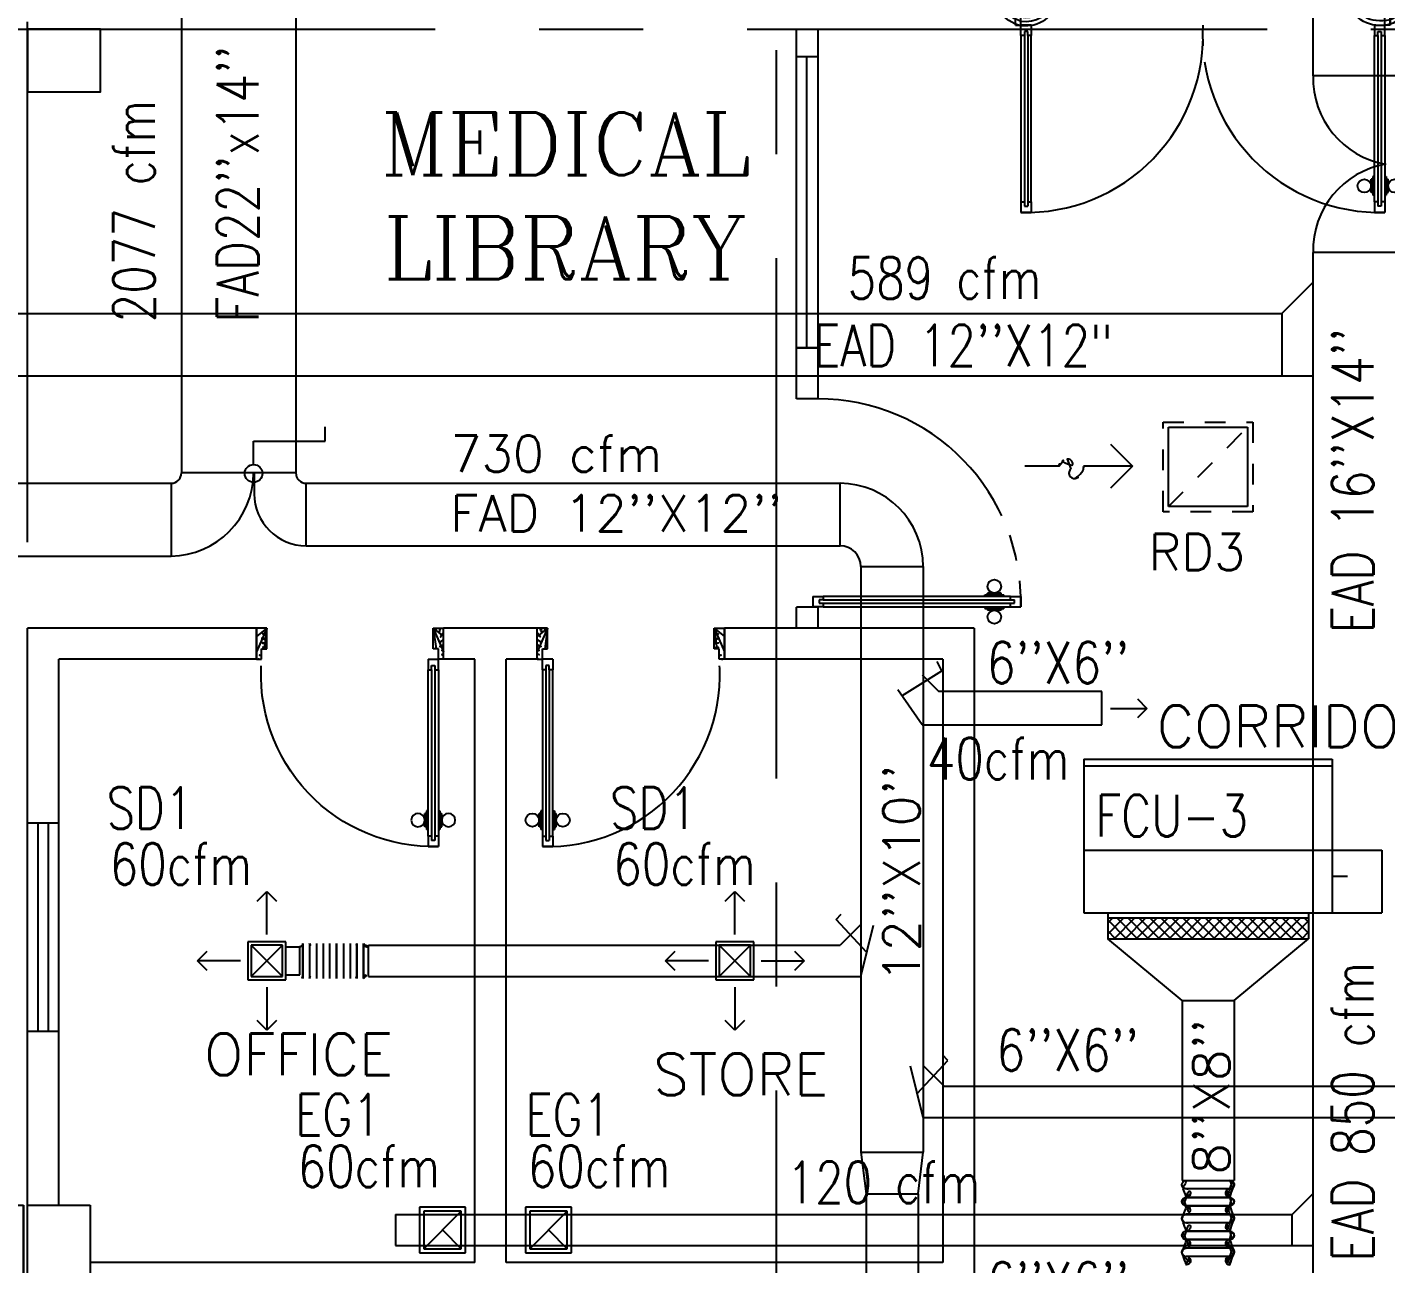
# Model space of a CAD drawing. Extents: x 417866230.2 to 417866327.8, y 43498045.5 to 43498135.4.
# Drawn here: x 417866283.83 to 417866290.37, y 43498084.77 to 43498090.71 of the extents above; entities that cross this region are included whole.
import ezdxf
from ezdxf.enums import TextEntityAlignment as Align

# ---------------------------------------------------------------- set-up
doc = ezdxf.new("R2010")
doc.units = 0
doc.header["$MEASUREMENT"] = 0
doc.linetypes.add('CENTERX2', pattern=[4, 2.5, -0.5, 0.5, -0.5])
doc.linetypes.add('HIDDEN', pattern=[0.375, 0.25, -0.125])
doc.layers.get('0').update_dxf_attribs({"linetype": 'CONTINUOUS'})
for name, color, linetype in [('AXES', 11, 'CENTERX2'), ('COL', 9, 'CONTINUOUS'), ('DOOR', 9, 'CONTINUOUS'), ('DUCT', 6, 'CONTINUOUS'), ('EXDUCT', 10, 'CONTINUOUS'), ('FCU', 6, 'CONTINUOUS'), ('HAT', 12, 'CONTINUOUS'), ('M-AC-FLEX', 3, 'CONTINUOUS'), ('M-EGU.', 2, 'CONTINUOUS'), ('RM-NAME', 9, 'CONTINUOUS'), ('SCD', 2, 'CONTINUOUS'), ('WALL', 4, 'CONTINUOUS'), ('WIN', 9, 'CONTINUOUS')]:
    doc.layers.add(name, color=color, linetype=linetype)
doc.styles.add('ROMANC', font='romanc', dxfattribs={"height": 0.1})
doc.styles.add('ROMANS', font='ROMANS.shx', dxfattribs={"width": 0.6})

# ---------------------------------------------------------------- blocks, each defined once
blk = doc.blocks.new('A$C272A55A0')
at = {"layer": 'DOOR', "color": 0, "linetype": 'ByBlock'}
for p, q in [((0, 900.4), (0, 1050.4)), ((50, 1050.4), (0, 1050.4)), ((50, 950.4), (50, 1050.4)), ((1750, 950.4), (1750, 1050.4)), ((1750, 1050.4), (1800, 1050.4)), ((1800, 1050.4), (1800, 900.4)), ((25, 950.4), (50, 950.4)), ((25, 900.4), (25, 950.4)), ((1775, 950.4), (1750, 950.4)), ((1775, 900.4), (1775, 950.4)), ((0, 900.4), (25, 900.4)), ((75, 900.4), (25, 900.4)), ((25, 850.4), (25, 900.4)), ((42, 850.4), (25, 850.4)), ((58, 870.4), (42, 870.4)), ((42, 870.4), (42, 850.4)), ((58, 850.4), (58, 870.4)), ((75, 850.4), (58, 850.4)), ((75, 900.4), (75, 850.4)), ((1725, 900.4), (1775, 900.4)), ((1725, 900.4), (1725, 850.4)), ((1725, 850.4), (1742, 850.4)), ((1742, 870.4), (1758, 870.4)), ((1742, 850.4), (1742, 870.4)), ((1758, 870.4), (1758, 850.4)), ((1758, 850.4), (1775, 850.4)), ((1800, 900.4), (1775, 900.4)), ((1775, 850.4), (1775, 900.4)), ((1717.8, 160.1), (1708.8, 160.1)), ((1708.8, 95.3), (1708.8, 160.1)), ((1725, 172.7), (1717.8, 172.7)), ((1717.8, 172.7), (1717.8, 82.7)), ((1717.8, 95.3), (1717.8, 160.1)), ((1775, 172.7), (1782.2, 172.7)), ((1782.2, 172.7), (1782.2, 82.7)), ((1782.2, 160.1), (1791.2, 160.1)), ((1782.2, 95.3), (1782.2, 160.1)), ((1791.2, 95.3), (1791.2, 160.1)), ((1717.8, 95.3), (1708.8, 95.3)), ((1725, 82.7), (1717.8, 82.7)), ((1775, 82.7), (1782.2, 82.7)), ((1782.2, 95.3), (1791.2, 95.3)), ((25, 50.4), (42, 50.4)), ((25, 50.4), (25, 0.4)), ((25, 0.4), (75, 0.4)), ((75, 0.4), (25, 0.4)), ((42, 50.4), (42, 30.4)), ((42, 30.4), (58, 30.4)), ((58, 50.4), (75, 50.4)), ((58, 50.4), (58, 30.4)), ((75, 50.4), (75, 0.4)), ((1742, 50.4), (1725, 50.4)), ((1725, 50.4), (1725, 0.4)), ((1775, 0.4), (1725, 0.4)), ((1725, 0.4), (1775, 0.4)), ((1742, 50.4), (1742, 30.4)), ((1758, 30.4), (1742, 30.4)), ((1775, 50.4), (1758, 50.4)), ((1758, 50.4), (1758, 30.4)), ((1775, 50.4), (1775, 0.4))]:
    blk.add_line(p, q, dxfattribs=at)
at = {"layer": 'DOOR', "color": 9, "linetype": 'ByBlock'}
for p, q in [((50, 1050.4), (0, 1010.2)), ((50, 1050.4), (0, 936.6)), ((50, 1050.4), (36.6, 950.4)), ((1750, 1050.4), (1800, 1010.2)), ((1750, 1050.4), (1800, 936.6)), ((1750, 1050.4), (1763.4, 950.4))]:
    blk.add_line(p, q, dxfattribs=at)
at = {"layer": 'DOOR', "linetype": 'ByBlock'}
for p, q in [((25, 850.4), (25, 50.4)), ((42, 850.4), (42, 50.4)), ((58, 850.4), (58, 50.4)), ((75, 50.4), (75, 850.4)), ((1725, 50.4), (1725, 850.4)), ((1742, 850.4), (1742, 50.4)), ((1758, 850.4), (1758, 50.4)), ((1775, 850.4), (1775, 50.4))]:
    blk.add_line(p, q, dxfattribs=at)
at = {"layer": 'DOOR', "color": 0, "linetype": 'ByBlock'}
for centre in [(1676.5, 127.7), (1823.5, 127.7)]:
    blk.add_circle(centre, 32.4, dxfattribs=at)
at = {"layer": 'DOOR', "color": 9, "linetype": 'ByBlock'}
for centre, radius, start, end in [((50, 1050.4), 34.4, 180, 270), ((50, 1050.4), 14.4, 180, 270), ((1750, 1050.4), 14.4, 270, 0), ((1750, 1050.4), 34.4, 270, 0), ((50, 1050.4), 54.4, 203.20738, 270), ((50, 1050.4), 74.4, 227.77643, 270), ((1750, 1050.4), 54.4, 270, 336.79262), ((1750, 1050.4), 74.4, 270, 312.22357), ((50, 1050.4), 94.4, 238.01819, 270), ((50, 1050.4), 114.4, 244.08384, 257.37743), ((50, 1050.4), 134.4, 248.15985, 259.28002), ((1750, 1050.4), 94.4, 270, 301.98181), ((1750, 1050.4), 114.4, 282.62257, 295.91616), ((1750, 1050.4), 134.4, 280.71998, 291.84015), ((50, 1050.4), 154.4, 251.10529, 256.28577), ((1750, 1050.4), 154.4, 283.71423, 288.89471)]:
    blk.add_arc(centre, radius, start, end, dxfattribs=at)
at = {"layer": 'DOOR', "linetype": 'HIDDEN', "ltscale": 0.5}
for centre, start, end in [((50, 851.4), 268.31738, 3.29648), ((1750, 851.4), 176.70352, 271.68262)]:
    blk.add_arc(centre, 851.4, start, end, dxfattribs=at)
at = {"layer": 'WALL', "linetype": 'ByBlock'}
blk.add_line((1800, 900.4), (1800, 1050.4), dxfattribs=at)
blk = doc.blocks.new('RM1')
at = {"layer": 'RM-NAME', "style": 'ROMANS'}
for tag, p in [('ROOMNAME1', (0, 323.8)), ('ROOMNAME2', (0, 0))]:
    blk.add_attdef(tag, text='', height=200, dxfattribs=at).set_placement(p, align=Align.MIDDLE)
blk = doc.blocks.new('C11')
at = {"layer": 'HAT'}
h = blk.add_hatch(dxfattribs=at)
h.set_pattern_fill('ANSI31', color=256, scale=300, style=0)
h.set_pattern_definition([(45, (-383765.23, -62181), (-26.5165043, 26.5165043), [])])
h.paths.add_polyline_path([(-20, 350), (-20, 700), (-320, 700), (-320, 350)])
h.paths.add_polyline_path([(-320, 0), (-20, 0), (-20, 350), (-320, 350)])
h = blk.add_hatch(dxfattribs=at)
h.set_pattern_fill('ANSI31', color=256, scale=300, style=0)
h.set_pattern_definition([(45, (-383445.23, -62181), (-26.5165043, 26.5165043), [])])
h.paths.add_polyline_path([(300, 350), (300, 700), (0, 700), (0, 350)])
h.paths.add_polyline_path([(0, 0), (300, 0), (300, 350), (0, 350)])
at = {"layer": 'COL'}
for points in [[(-20, 700), (-20, 0), (-320, 0), (-320, 700)], [(300, 700), (300, 0), (0, 0), (0, 700)]]:
    blk.add_lwpolyline(points, close=True, dxfattribs=at)
blk = doc.blocks.new('DOOR90')
at = {"layer": 'DOOR', "color": 7, "linetype": 'ByBlock'}
for p, q in [((-150, 0), (0, 0)), ((-150, 0), (-150, -25)), ((0, -50), (-113.7, 0)), ((0, -50), (-40.1, 0)), ((0, -50), (0, 0)), ((-1000, -25), (-1050, -25)), ((-1050, -75), (-1050, -25)), ((-1050, -25), (-1050, -75)), ((-1000, -42), (-1020, -42)), ((-1020, -42), (-1020, -58)), ((-1000, -58), (-1020, -58)), ((-1000, -25), (-1000, -42)), ((-1000, -58), (-1000, -75)), ((-877.6, -17.8), (-967.6, -17.8)), ((-967.6, -25), (-967.6, -17.8)), ((-955, -8.8), (-890.2, -8.8)), ((-955, -17.8), (-955, -8.8)), ((-955, -17.8), (-890.2, -17.8)), ((-890.2, -17.8), (-890.2, -8.8)), ((-877.6, -25), (-877.6, -17.8)), ((-200, -25), (-150, -25)), ((-200, -42), (-200, -25)), ((-180, -42), (-200, -42)), ((-200, -58), (-180, -58)), ((-200, -75), (-200, -58)), ((-180, -58), (-180, -42)), ((-150, -25), (-100, -25)), ((-150, -75), (-150, -25)), ((-100, -25), (-100, -50)), ((0, -50), (-100, -36.6)), ((-100, -50), (0, -50)), ((-1000, -75), (-1050, -75)), ((-967.6, -75), (-967.6, -82.2)), ((-877.6, -82.2), (-967.6, -82.2)), ((-955, -82.2), (-890.2, -82.2)), ((-955, -82.2), (-955, -91.2)), ((-955, -91.2), (-890.2, -91.2)), ((-890.2, -82.2), (-890.2, -91.2)), ((-877.6, -75), (-877.6, -82.2)), ((-150, -75), (-200, -75)), ((-150, -875), (-100, -875)), ((-150, -900), (-150, -875)), ((-150, -900), (0, -900)), ((0, -900), (-150, -900)), ((0, -850), (-113.7, -900)), ((-100, -875), (-100, -850)), ((0, -850), (-100, -863.4)), ((-100, -850), (0, -850)), ((0, -850), (-40.1, -900)), ((0, -850), (0, -900))]:
    blk.add_line(p, q, dxfattribs=at)
at = {"layer": 'DOOR', "linetype": 'ByBlock'}
for p, q in [((-200, -25), (-1000, -25)), ((-200, -42), (-1000, -42)), ((-200, -58), (-1000, -58)), ((-1000, -75), (-200, -75))]:
    blk.add_line(p, q, dxfattribs=at)
at = {"layer": 'DOOR', "color": 7, "linetype": 'ByBlock'}
for centre in [(-922.6, 23.5), (-922.6, -123.5)]:
    blk.add_circle(centre, 32.4, dxfattribs=at)
for centre, radius, start, end in [((0, -50), 154.4, 161.10529, 166.28577), ((0, -50), 94.4, 148.01819, 180), ((0, -50), 134.4, 158.15985, 169.28002), ((0, -50), 114.4, 154.08384, 167.37743), ((0, -50), 74.4, 137.77643, 180), ((0, -50), 54.4, 113.20738, 180), ((0, -50), 34.4, 90, 180), ((0, -50), 14.4, 90, 180), ((0, -850), 154.4, 193.71423, 198.89471), ((0, -850), 134.4, 190.71998, 201.84015), ((0, -850), 94.4, 180, 211.98181), ((0, -850), 74.4, 180, 222.22357), ((0, -850), 54.4, 180, 246.79262), ((0, -850), 34.4, 180, 270), ((0, -850), 14.4, 180, 270)]:
    blk.add_arc(centre, radius, start, end, dxfattribs=at)
at = {"layer": 'DOOR', "linetype": 'HIDDEN', "ltscale": 0.5}
blk.add_arc((-222.2, -50), 828.2, 178.27012, 275.00304, dxfattribs=at)
blk = doc.blocks.new('15RCD')
at = {"layer": 'M-EGU.', "linetype": 'HIDDEN'}
for p, q in [((-215.5, -215.5), (-215.5, 215.5)), ((-215.5, 215.5), (215.5, 215.5)), ((215.5, 215.5), (215.5, -215.5)), ((-190.5, -190.5), (190.5, 190.5)), ((215.5, -215.5), (-215.5, -215.5))]:
    blk.add_line(p, q, dxfattribs=at)
at = {"layer": 'M-EGU.'}
for p, q in [((-190.5, -190.5), (-190.5, 190.5)), ((-190.5, 190.5), (190.5, 190.5)), ((190.5, 190.5), (190.5, -190.5)), ((-468.7, 110.1), (-362.7, 4)), ((-717.7, 4), (-880.4, 4)), ((-362.7, 4), (-598.2, 4)), ((-362.7, 4), (-468.7, -102)), ((190.5, -190.5), (-190.5, -190.5))]:
    blk.add_line(p, q, dxfattribs=at)
blk.add_lwpolyline([(-717.7, 4, -0.1324), (-701, 28.2, -0.15664), (-677.9, 37.7, -0.736612), (-658.9, -9.5, 0.774232), (-638, -55.2, 0.203349), (-606.4, -34.6, 0.193808), (-598.2, 4)], format="xyb", dxfattribs=at)
blk = doc.blocks.new('*X120')
at = {"color": 0}
for p, q in [((-750.2, 2537.8), (-672.3, 2615.8)), ((-750.2, 2590.8), (-725.3, 2615.8)), ((-719.2, 2515.8), (-619.2, 2615.8)), ((-606.6, 2515.8), (-706.6, 2615.8)), ((-666.2, 2515.8), (-566.2, 2615.8)), ((-553.6, 2515.8), (-653.6, 2615.8)), ((-613.2, 2515.8), (-513.2, 2615.8)), ((-500.5, 2515.8), (-600.5, 2615.8)), ((-560.1, 2515.8), (-460.1, 2615.8)), ((-447.5, 2515.8), (-547.5, 2615.8)), ((-507.1, 2515.8), (-407.1, 2615.8)), ((-394.5, 2515.8), (-494.5, 2615.8)), ((-454.1, 2515.8), (-354.1, 2615.8)), ((-341.4, 2515.8), (-441.4, 2615.8)), ((-401, 2515.8), (-301, 2615.8)), ((-288.4, 2515.8), (-388.4, 2615.8)), ((-348, 2515.8), (-248, 2615.8)), ((-235.4, 2515.8), (-335.4, 2615.8)), ((-295, 2515.8), (-195, 2615.8)), ((-182.3, 2515.8), (-282.3, 2615.8)), ((-241.9, 2515.8), (-141.9, 2615.8)), ((-129.3, 2515.8), (-229.3, 2615.8)), ((-188.9, 2515.8), (-88.9, 2615.8)), ((-76.3, 2515.8), (-176.3, 2615.8)), ((-135.9, 2515.8), (-35.9, 2615.8)), ((-23.2, 2515.8), (-123.2, 2615.8)), ((-82.8, 2515.8), (17.2, 2615.8)), ((29.8, 2515.8), (-70.2, 2615.8)), ((-29.8, 2515.8), (70.2, 2615.8)), ((82.8, 2515.8), (-17.2, 2615.8)), ((23.2, 2515.8), (123.2, 2615.8)), ((135.9, 2515.8), (35.9, 2615.8)), ((76.3, 2515.8), (176.3, 2615.8)), ((188.9, 2515.8), (88.9, 2615.8)), ((214.8, 2543), (141.9, 2615.8)), ((214.8, 2596), (195, 2615.8)), ((-659.6, 2515.8), (-750.2, 2606.4)), ((-712.7, 2515.8), (-750.2, 2553.4)), ((129.3, 2515.8), (214.8, 2601.2)), ((182.3, 2515.8), (214.8, 2548.2))]:
    blk.add_line(p, q, dxfattribs=at)

msp = doc.modelspace()

# ---------------------------------------------------------------- hatches: boundary and pattern name
at = {"layer": 'HAT'}
h = msp.add_hatch(dxfattribs=at)
h.set_pattern_fill('ANSI31', color=256, scale=300, style=0)
h.set_pattern_definition([(45, (0, 0), (-26.5165042945, 26.5165042945), [])])
h.paths.add_polyline_path([(417866283.8369, 43498090.4021), (417866284.1869, 43498090.4021), (417866284.1869, 43498090.7021), (417866283.8369, 43498090.7021)])
h = msp.add_hatch(dxfattribs=at)
h.set_pattern_fill('ANSI31', color=256, scale=300, style=0)
h.set_pattern_definition([(44.999998, (417865900.441613, 43498051.87108), (-0.0265165056, 0.026516504), [])])
h.paths.add_polyline_path([(417866283.8369, 43498090.4021), (417866284.1869, 43498090.4021), (417866284.1869, 43498090.7021), (417866283.8369, 43498090.7021)])

# ---------------------------------------------------------------- linework, layer by layer
at = {"layer": 'AXES'}
for p, q in [((417866283.8369, 43498056.2378), (417866283.8369, 43498134.3653)), ((417866287.4369, 43498063.1021), (417866287.4369, 43498121.9221)), ((417866231.2954, 43498090.7021), (417866300.0369, 43498090.7021))]:
    msp.add_line(p, q, dxfattribs=at)
at = {"layer": 'COL'}
msp.add_lwpolyline([(417866283.8369, 43498090.7021), (417866283.8369, 43498090.4021), (417866284.1869, 43498090.4021), (417866284.1869, 43498090.7021)], close=True, dxfattribs=at)
at = {"layer": 'DOOR', "linetype": 'ByBlock'}
for p, q in [((417866287.6118, 43498087.9767), (417866287.6618, 43498087.9767)), ((417866287.6118, 43498087.9767), (417866287.6118, 43498087.9267)), ((417866287.6618, 43498087.9597), (417866287.6418, 43498087.9597)), ((417866287.6418, 43498087.9597), (417866287.6418, 43498087.9437)), ((417866287.6418, 43498087.9437), (417866287.6618, 43498087.9437)), ((417866288.5618, 43498087.9767), (417866287.6618, 43498087.9767)), ((417866287.6618, 43498087.9767), (417866287.6618, 43498087.9597)), ((417866287.6618, 43498087.9597), (417866288.5618, 43498087.9597)), ((417866287.6618, 43498087.9437), (417866288.5618, 43498087.9437)), ((417866287.6618, 43498087.9437), (417866287.6618, 43498087.9267)), ((417866288.4395, 43498087.9839), (417866288.5295, 43498087.9839)), ((417866288.4395, 43498087.9767), (417866288.4395, 43498087.9839)), ((417866288.5169, 43498087.9929), (417866288.4521, 43498087.9929)), ((417866288.4521, 43498087.9839), (417866288.4521, 43498087.9929)), ((417866288.5169, 43498087.9839), (417866288.4521, 43498087.9839)), ((417866288.5169, 43498087.9839), (417866288.5169, 43498087.9929)), ((417866288.5295, 43498087.9767), (417866288.5295, 43498087.9839)), ((417866288.5618, 43498087.9767), (417866288.6118, 43498087.9767)), ((417866288.5618, 43498087.9597), (417866288.5618, 43498087.9767)), ((417866288.5618, 43498087.9597), (417866288.5818, 43498087.9597)), ((417866288.5618, 43498087.9437), (417866288.5818, 43498087.9437)), ((417866288.5618, 43498087.9267), (417866288.5618, 43498087.9437)), ((417866288.5818, 43498087.9437), (417866288.5818, 43498087.9597)), ((417866288.6118, 43498087.9767), (417866288.6118, 43498087.9267)), ((417866288.6118, 43498087.9267), (417866288.6118, 43498087.9767)), ((417866287.6618, 43498087.9267), (417866287.6118, 43498087.9267)), ((417866287.6618, 43498087.9267), (417866288.5618, 43498087.9267)), ((417866288.4395, 43498087.9267), (417866288.4395, 43498087.9195)), ((417866288.4395, 43498087.9195), (417866288.5295, 43498087.9195)), ((417866288.5169, 43498087.9195), (417866288.4521, 43498087.9195)), ((417866288.4521, 43498087.9195), (417866288.4521, 43498087.9105)), ((417866288.5169, 43498087.9105), (417866288.4521, 43498087.9105)), ((417866288.5169, 43498087.9195), (417866288.5169, 43498087.9105)), ((417866288.5295, 43498087.9267), (417866288.5295, 43498087.9195)), ((417866288.5618, 43498087.9267), (417866288.6118, 43498087.9267))]:
    msp.add_line(p, q, dxfattribs=at)
for centre in [(417866288.4845, 43498088.0252), (417866288.4845, 43498087.8782)]:
    msp.add_circle(centre, 0.0324, dxfattribs=at)
at = {"layer": 'DOOR', "linetype": 'HIDDEN', "ltscale": 0.5}
msp.add_arc((417866287.6372, 43498087.9517), 0.975, 358.53072, 90.01883, dxfattribs=at)
at = {"layer": 'DUCT'}
for p, q in [((417866285.1263, 43498098.9129), (417866285.1263, 43498088.5703)), ((417866284.5763, 43498090.7956), (417866284.5763, 43498088.5703)), ((417866285.1263, 43498088.5703), (417866284.5763, 43498088.5703)), ((417866284.9263, 43498088.5703), (417866284.9263, 43498088.4703)), ((417866267.078, 43498088.5203), (417866284.5263, 43498088.5203)), ((417866284.5263, 43498088.5203), (417866284.5263, 43498088.1703)), ((417866285.1763, 43498088.5203), (417866287.7425, 43498088.5203)), ((417866285.1763, 43498088.2203), (417866285.1763, 43498088.5203)), ((417866287.7425, 43498088.2203), (417866287.7425, 43498088.5203)), ((417866285.1763, 43498088.2203), (417866287.7425, 43498088.2203)), ((417866275.3069, 43498088.1703), (417866284.5263, 43498088.1703)), ((417866287.8425, 43498088.1203), (417866287.8425, 43498085.3068)), ((417866287.8425, 43498088.1203), (417866288.1425, 43498088.1203)), ((417866288.1425, 43498088.1203), (417866288.1425, 43498085.3068)), ((417866288.0405, 43498087.499), (417866288.232, 43498087.6191)), ((417866288.232, 43498087.6191), (417866288.209, 43498087.6643)), ((417866288.232, 43498087.6191), (417866288.232, 43498087.6191)), ((417866288.1375, 43498087.6005), (417866288.2175, 43498087.5205)), ((417866288.1375, 43498087.3605), (417866288.0199, 43498087.5284)), ((417866289.0014, 43498087.5205), (417866288.2175, 43498087.5205)), ((417866289.0014, 43498087.3605), (417866289.0014, 43498087.5205)), ((417866288.1375, 43498087.3605), (417866289.0014, 43498087.3605)), ((417866287.7243, 43498086.4241), (417866287.7476, 43498086.45)), ((417866287.7243, 43498086.4241), (417866287.7243, 43498086.4241)), ((417866287.871, 43498086.2663), (417866287.7243, 43498086.4241)), ((417866287.8425, 43498086.4008), (417866287.7425, 43498086.3008)), ((417866287.8425, 43498086.1508), (417866287.9032, 43498086.397)), ((417866289.3871, 43498086.0351), (417866289.0296, 43498086.3321)), ((417866289.6371, 43498086.0351), (417866289.9946, 43498086.3321)), ((417866285.475, 43498086.3008), (417866287.7425, 43498086.3008)), ((417866285.475, 43498086.1508), (417866285.475, 43498086.3008)), ((417866285.475, 43498086.1508), (417866287.8425, 43498086.1508)), ((417866289.3871, 43498086.0351), (417866289.3871, 43498085.1702)), ((417866289.3871, 43498086.0351), (417866289.6371, 43498086.0351)), ((417866289.6371, 43498086.0351), (417866289.6371, 43498085.1702)), ((417866288.1425, 43498085.473), (417866288.0817, 43498085.7192)), ((417866288.1139, 43498085.5885), (417866288.2606, 43498085.7463)), ((417866288.1425, 43498085.723), (417866288.2425, 43498085.623)), ((417866288.2606, 43498085.7463), (417866288.2373, 43498085.7722)), ((417866288.2606, 43498085.7463), (417866288.2606, 43498085.7463)), ((417866288.2425, 43498085.623), (417866291.7362, 43498085.623)), ((417866288.1425, 43498085.473), (417866291.7362, 43498085.473)), ((417866287.8425, 43498085.3068), (417866288.1425, 43498085.3068)), ((417866287.8425, 43498085.3068), (417866287.8675, 43498085.1068)), ((417866288.1175, 43498085.1068), (417866288.1425, 43498085.3068)), ((417866289.3871, 43498085.1702), (417866289.6371, 43498085.1702)), ((417866287.8675, 43498085.1068), (417866287.8675, 43498081.7034)), ((417866287.8675, 43498085.1068), (417866288.1175, 43498085.1068)), ((417866288.1175, 43498085.1068), (417866288.1175, 43498081.7034))]:
    msp.add_line(p, q, dxfattribs=at)
at = {"layer": 'DUCT', "color": 2}
for p, q in [((417866285.2674, 43498088.7222), (417866285.2674, 43498088.7916)), ((417866284.9232, 43498088.7222), (417866285.2674, 43498088.7222)), ((417866284.9232, 43498088.609), (417866284.9232, 43498088.7222))]:
    msp.add_line(p, q, dxfattribs=at)
msp.add_circle((417866284.9232, 43498088.5679), 0.0425, dxfattribs=at)
at = {"layer": 'DUCT'}
for centre, radius, start, end in [((417866284.5196, 43498088.5742), 0.4039, 270.95189, 359.44863), ((417866284.5263, 43498088.5703), 0.05, 270, 0), ((417866285.1763, 43498088.5703), 0.05, 180, 270), ((417866285.1763, 43498088.4703), 0.25, 180, 270), ((417866287.7425, 43498088.1203), 0.4, 0, 90), ((417866287.7425, 43498088.1203), 0.1, 0, 90)]:
    msp.add_arc(centre, radius, start, end, dxfattribs=at)
at = {"layer": 'EXDUCT', "linetype": 'Continuous'}
for p, q in [((417866290.0167, 43498090.4787), (417866290.0167, 43498094.1635)), ((417866290.4167, 43498090.4787), (417866290.0167, 43498090.4787)), ((417866290.0167, 43498072.5385), (417866290.0167, 43498089.6287)), ((417866290.4167, 43498089.6287), (417866290.0167, 43498089.6287)), ((417866289.8667, 43498089.3367), (417866290.0167, 43498089.4867)), ((417866273.8837, 43498089.3367), (417866289.8667, 43498089.3367)), ((417866289.8667, 43498089.3367), (417866289.8667, 43498089.0367)), ((417866273.8837, 43498089.0367), (417866290.0167, 43498089.0367)), ((417866289.9167, 43498085.0075), (417866290.0167, 43498085.1075)), ((417866285.6058, 43498085.0075), (417866289.9167, 43498085.0075)), ((417866285.6058, 43498085.0075), (417866285.6058, 43498084.8575)), ((417866289.9167, 43498084.8575), (417866289.9167, 43498085.0075)), ((417866285.6058, 43498084.8575), (417866290.0167, 43498084.8575))]:
    msp.add_line(p, q, dxfattribs=at)
for centre, start, end in [((417866290.4374, 43498090.4686), 178.62294, 260.32198), ((417866290.4374, 43498089.6388), 99.67802, 181.37706)]:
    msp.add_arc(centre, 0.4209, start, end, dxfattribs=at)
at = {"layer": 'FCU', "color": 6}
for p, q in [((417866288.9151, 43498087.1941), (417866288.9151, 43498086.4571)), ((417866288.9151, 43498087.1941), (417866290.1091, 43498087.1941)), ((417866290.1091, 43498087.1941), (417866290.1091, 43498086.4571)), ((417866288.9151, 43498086.7571), (417866290.1091, 43498086.7571)), ((417866288.9151, 43498086.4571), (417866290.1091, 43498086.4571))]:
    msp.add_line(p, q, dxfattribs=at)
at = {"layer": 'FCU', "color": 3}
for p, q in [((417866288.9151, 43498087.1621), (417866290.1091, 43498087.1621)), ((417866290.1091, 43498086.7571), (417866290.3471, 43498086.7571)), ((417866290.3471, 43498086.7571), (417866290.3471, 43498086.4571)), ((417866290.1091, 43498086.6321), (417866290.1824, 43498086.6321)), ((417866289.0296, 43498086.4571), (417866289.0296, 43498086.3321)), ((417866289.9946, 43498086.4571), (417866289.9946, 43498086.3321)), ((417866290.1091, 43498086.4571), (417866290.3471, 43498086.4571)), ((417866289.0296, 43498086.4321), (417866289.9946, 43498086.4321)), ((417866289.0296, 43498086.3321), (417866289.9946, 43498086.3321))]:
    msp.add_line(p, q, dxfattribs=at)
at = {"layer": 'M-AC-FLEX', "color": 11}
for p, q in [((417866285.1605, 43498086.3094), (417866285.1605, 43498086.1413)), ((417866285.1605, 43498086.3094), (417866285.1605, 43498086.1413)), ((417866285.1605, 43498086.141), (417866285.1605, 43498086.3091)), ((417866285.1605, 43498086.141), (417866285.1605, 43498086.3091)), ((417866285.1925, 43498086.3094), (417866285.1925, 43498086.1413)), ((417866285.2251, 43498086.3094), (417866285.2251, 43498086.1413)), ((417866285.2251, 43498086.3094), (417866285.2251, 43498086.1413)), ((417866285.2577, 43498086.3094), (417866285.2577, 43498086.1413)), ((417866285.2577, 43498086.3094), (417866285.2577, 43498086.1413)), ((417866285.2903, 43498086.141), (417866285.2903, 43498086.3091)), ((417866285.3223, 43498086.3094), (417866285.3223, 43498086.1413)), ((417866285.3223, 43498086.3094), (417866285.3223, 43498086.1413)), ((417866285.3223, 43498086.141), (417866285.3223, 43498086.3091)), ((417866285.3223, 43498086.141), (417866285.3223, 43498086.3091)), ((417866285.3549, 43498086.3094), (417866285.3549, 43498086.1413)), ((417866285.3549, 43498086.3094), (417866285.3549, 43498086.1413)), ((417866285.3875, 43498086.3094), (417866285.3875, 43498086.1413)), ((417866285.3875, 43498086.3094), (417866285.3875, 43498086.1413)), ((417866285.4201, 43498086.3094), (417866285.4201, 43498086.1413)), ((417866285.4201, 43498086.3094), (417866285.4201, 43498086.1413)), ((417866285.4201, 43498086.141), (417866285.4201, 43498086.3091)), ((417866285.4201, 43498086.141), (417866285.4201, 43498086.3091)), ((417866285.4521, 43498086.3094), (417866285.4521, 43498086.1413)), ((417866285.4521, 43498086.3094), (417866285.4521, 43498086.1413)), ((417866285.4521, 43498086.141), (417866285.4521, 43498086.3091)), ((417866285.4521, 43498086.141), (417866285.4521, 43498086.3091)), ((417866289.6171, 43498085.1295), (417866289.407, 43498085.1295)), ((417866289.6171, 43498085.1295), (417866289.407, 43498085.1295)), ((417866289.4067, 43498085.0887), (417866289.6168, 43498085.0887)), ((417866289.4067, 43498085.0887), (417866289.6168, 43498085.0887)), ((417866289.4067, 43498085.0887), (417866289.6168, 43498085.0887)), ((417866289.4067, 43498085.0887), (417866289.6168, 43498085.0887)), ((417866289.6171, 43498085.0888), (417866289.407, 43498085.0888)), ((417866289.6171, 43498085.0888), (417866289.407, 43498085.0888)), ((417866289.6171, 43498085.0888), (417866289.407, 43498085.0888)), ((417866289.6171, 43498085.0888), (417866289.407, 43498085.0888)), ((417866289.4067, 43498085.0487), (417866289.6168, 43498085.0487)), ((417866289.4067, 43498085.0487), (417866289.6168, 43498085.0487)), ((417866289.4067, 43498085.0487), (417866289.6168, 43498085.0487)), ((417866289.4067, 43498085.0487), (417866289.6168, 43498085.0487)), ((417866289.6171, 43498085.0487), (417866289.407, 43498085.0487)), ((417866289.6171, 43498085.0487), (417866289.407, 43498085.0487)), ((417866289.6171, 43498085.0487), (417866289.407, 43498085.0487)), ((417866289.6171, 43498085.0487), (417866289.407, 43498085.0487)), ((417866289.6171, 43498085.008), (417866289.407, 43498085.008)), ((417866289.6171, 43498085.008), (417866289.407, 43498085.008)), ((417866289.6171, 43498084.9673), (417866289.407, 43498084.9673)), ((417866289.6171, 43498084.9673), (417866289.407, 43498084.9673)), ((417866289.4067, 43498084.9265), (417866289.6168, 43498084.9265)), ((417866289.4067, 43498084.9265), (417866289.6168, 43498084.9265)), ((417866289.4067, 43498084.8865), (417866289.6168, 43498084.8865)), ((417866289.4067, 43498084.8865), (417866289.6168, 43498084.8865)), ((417866289.6171, 43498084.9265), (417866289.407, 43498084.9265)), ((417866289.6171, 43498084.9265), (417866289.407, 43498084.9265)), ((417866289.6171, 43498084.8865), (417866289.407, 43498084.8865)), ((417866289.6171, 43498084.8865), (417866289.407, 43498084.8865)), ((417866289.6171, 43498084.8458), (417866289.407, 43498084.8458)), ((417866289.6171, 43498084.8458), (417866289.407, 43498084.8458)), ((417866289.6171, 43498084.8458), (417866289.407, 43498084.8458)), ((417866289.6171, 43498084.8458), (417866289.407, 43498084.8458)), ((417866289.6171, 43498084.805), (417866289.407, 43498084.805)), ((417866289.6171, 43498084.805), (417866289.407, 43498084.805)), ((417866289.6171, 43498084.805), (417866289.407, 43498084.805)), ((417866289.6171, 43498084.805), (417866289.407, 43498084.805))]:
    msp.add_line(p, q, dxfattribs=at)
at = {"layer": 'M-AC-FLEX'}
for points in [[(417866285.1451, 43498086.2931, 0.397838), (417866285.1605, 43498086.3094)], [(417866285.1605, 43498086.3094, -0.397837), (417866285.1451, 43498086.2931, -0.397837)], [(417866285.1605, 43498086.3094, -0.397837), (417866285.1451, 43498086.2931, -0.397837)], [(417866285.1925, 43498086.3088, -0.00451), (417866285.1925, 43498086.3091, 1.018005), (417866285.1605, 43498086.3091)], [(417866285.1605, 43498086.3088, 0.00451), (417866285.1605, 43498086.3091, -1.018005), (417866285.1925, 43498086.3091)], [(417866285.1925, 43498086.3094, 1), (417866285.2251, 43498086.3094, -1), (417866285.2577, 43498086.3094)], [(417866285.1925, 43498086.3094, 0.412332), (417866285.2087, 43498086.2931, 0.412332)], [(417866285.2251, 43498086.3094, -1), (417866285.1925, 43498086.3094)], [(417866285.2251, 43498086.3094, -1), (417866285.2577, 43498086.3094)], [(417866285.2903, 43498086.3094, -1), (417866285.2577, 43498086.3094, 1), (417866285.2251, 43498086.3094)], [(417866285.2577, 43498086.3094, 1), (417866285.2251, 43498086.3094)], [(417866285.2577, 43498086.3094, 1), (417866285.2903, 43498086.3094)], [(417866285.3223, 43498086.3088, -0.00451), (417866285.3223, 43498086.3091, 1.018005), (417866285.2903, 43498086.3091)], [(417866285.2903, 43498086.3088, 0.00451), (417866285.2903, 43498086.3091, -1.018005), (417866285.3223, 43498086.3091)], [(417866285.3223, 43498086.3094, 1), (417866285.3549, 43498086.3094, -1), (417866285.3875, 43498086.3094)], [(417866285.3549, 43498086.3094, -1), (417866285.3223, 43498086.3094)], [(417866285.3875, 43498086.3094, 1), (417866285.3549, 43498086.3094)], [(417866285.3549, 43498086.3094, -1), (417866285.3875, 43498086.3094)], [(417866285.4201, 43498086.3094, -1), (417866285.3875, 43498086.3094, 1), (417866285.3549, 43498086.3094)], [(417866285.3875, 43498086.3094, 1), (417866285.4201, 43498086.3094)], [(417866285.4201, 43498086.3094, -0.412332), (417866285.4039, 43498086.2931, -0.412332)], [(417866285.4201, 43498086.3088, 0.00451), (417866285.4201, 43498086.3091, -1.018005), (417866285.4521, 43498086.3091)], [(417866285.4521, 43498086.3088, -0.00451), (417866285.4521, 43498086.3091, 1.018005), (417866285.4201, 43498086.3091)], [(417866285.475, 43498086.2945, -0.542475), (417866285.4521, 43498086.3094)], [(417866285.4521, 43498086.3094, 0.542475), (417866285.475, 43498086.2945, 0.542475)], [(417866285.4521, 43498086.3094, 0.412332), (417866285.4683, 43498086.2931, 0.412332)], [(417866285.1605, 43498086.1413, 0.412332), (417866285.1443, 43498086.1576, 0.412332)], [(417866285.1605, 43498086.1413, 0.397837), (417866285.1451, 43498086.1576, 0.397837)], [(417866285.1605, 43498086.1413, -0.00451), (417866285.1605, 43498086.141, 0.008922), (417866285.1605, 43498086.1405)], [(417866285.1925, 43498086.1413, -0.999838), (417866285.1605, 43498086.1407)], [(417866285.1605, 43498086.1413, 0.999838), (417866285.1925, 43498086.1407)], [(417866285.1605, 43498086.1413, 0.999838), (417866285.1925, 43498086.1407)], [(417866285.1925, 43498086.1413, -0.999838), (417866285.1605, 43498086.1407)], [(417866285.1605, 43498086.1407, -0.004461), (417866285.1605, 43498086.141)], [(417866285.1605, 43498086.1407, -0.004461), (417866285.1605, 43498086.141)], [(417866285.1605, 43498086.141, 0.008922), (417866285.1605, 43498086.1405)], [(417866285.1925, 43498086.1413, -0.412332), (417866285.2087, 43498086.1576, -0.412332)], [(417866285.1925, 43498086.1413, -1), (417866285.2251, 43498086.1413, 1), (417866285.2577, 43498086.1413)], [(417866285.1925, 43498086.1413, 0.00451), (417866285.1925, 43498086.141, -0.008922), (417866285.1925, 43498086.1405)], [(417866285.1925, 43498086.1407, 0.004461), (417866285.1925, 43498086.141)], [(417866285.1925, 43498086.141, -0.008922), (417866285.1925, 43498086.1405)], [(417866285.1925, 43498086.1407, 0.004461), (417866285.1925, 43498086.141)], [(417866285.2903, 43498086.1413, 1), (417866285.2577, 43498086.1413, -1), (417866285.2251, 43498086.1413)], [(417866285.2903, 43498086.1413, -0.00451), (417866285.2903, 43498086.141, 0.008922), (417866285.2903, 43498086.1405)], [(417866285.3223, 43498086.1413, -0.999838), (417866285.2903, 43498086.1407)], [(417866285.2903, 43498086.1413, 0.999838), (417866285.3223, 43498086.1407)], [(417866285.2903, 43498086.1413, 0.999838), (417866285.3223, 43498086.1407)], [(417866285.3223, 43498086.1413, -0.999838), (417866285.2903, 43498086.1407)], [(417866285.2903, 43498086.1407, -0.004461), (417866285.2903, 43498086.141)], [(417866285.2903, 43498086.1407, -0.004461), (417866285.2903, 43498086.141)], [(417866285.2903, 43498086.141, 0.008922), (417866285.2903, 43498086.1405)], [(417866285.3223, 43498086.1413, -1), (417866285.3549, 43498086.1413, 1), (417866285.3875, 43498086.1413)], [(417866285.3223, 43498086.1413, 0.00451), (417866285.3223, 43498086.141, -0.008922), (417866285.3223, 43498086.1405)], [(417866285.3223, 43498086.1407, 0.004461), (417866285.3223, 43498086.141)], [(417866285.3223, 43498086.141, -0.008922), (417866285.3223, 43498086.1405)], [(417866285.3223, 43498086.1407, 0.004461), (417866285.3223, 43498086.141)], [(417866285.4201, 43498086.1413, 1), (417866285.3875, 43498086.1413, -1), (417866285.3549, 43498086.1413)], [(417866285.4201, 43498086.1413, 0.412332), (417866285.4039, 43498086.1576, 0.412332)], [(417866285.4201, 43498086.1413, 0.999838), (417866285.4521, 43498086.1407)], [(417866285.4521, 43498086.1413, -0.999838), (417866285.4201, 43498086.1407)], [(417866285.4201, 43498086.1413, -0.00451), (417866285.4201, 43498086.141, 0.008922), (417866285.4201, 43498086.1405)], [(417866285.4521, 43498086.1413, -0.999838), (417866285.4201, 43498086.1407)], [(417866285.4201, 43498086.1413, 0.999838), (417866285.4521, 43498086.1407)], [(417866285.4201, 43498086.1407, -0.004461), (417866285.4201, 43498086.141)], [(417866285.4201, 43498086.141, 0.008922), (417866285.4201, 43498086.1405)], [(417866285.4201, 43498086.1407, -0.004461), (417866285.4201, 43498086.141)], [(417866285.4521, 43498086.1413, -0.542475), (417866285.475, 43498086.1562, -0.542475)], [(417866285.4521, 43498086.1413, -0.412332), (417866285.4683, 43498086.1576, -0.412332)], [(417866285.4521, 43498086.1413, 0.00451), (417866285.4521, 43498086.141, -0.008922), (417866285.4521, 43498086.1405)], [(417866285.4521, 43498086.1407, 0.004461), (417866285.4521, 43498086.141)], [(417866285.4521, 43498086.1407, 0.004461), (417866285.4521, 43498086.141)], [(417866285.4521, 43498086.141, -0.008922), (417866285.4521, 43498086.1405)], [(417866289.407, 43498085.1702, 0.998736), (417866289.407, 43498085.1295)], [(417866289.4176, 43498085.1265, 0.136926), (417866289.407, 43498085.1295, -1), (417866289.407, 43498085.1702)], [(417866289.407, 43498085.0888, 1), (417866289.407, 43498085.1295, -1), (417866289.407, 43498085.1702)], [(417866289.4069, 43498085.1702, 0.997546), (417866289.407, 43498085.1295)], [(417866289.6171, 43498085.0888, -1), (417866289.6171, 43498085.1295, 1), (417866289.6171, 43498085.1702)], [(417866289.6171, 43498085.1295, 1), (417866289.6171, 43498085.0888)], [(417866289.6066, 43498085.1265, -0.136926), (417866289.6171, 43498085.1295, 1), (417866289.6171, 43498085.1702)], [(417866289.6171, 43498085.1295, 1), (417866289.6171, 43498085.1702)], [(417866289.6172, 43498085.1702, -0.998736), (417866289.6171, 43498085.1295)], [(417866289.6171, 43498085.1702, -1), (417866289.6171, 43498085.1295)], [(417866289.6171, 43498085.1702, -1), (417866289.6171, 43498085.1295)], [(417866289.6171, 43498085.1295, 1), (417866289.6171, 43498085.1702)], [(417866289.6172, 43498085.1702, -0.997546), (417866289.6171, 43498085.1295)], [(417866289.407, 43498085.0487, -0.999838), (417866289.4063, 43498085.0888)], [(417866289.407, 43498085.0888, 0.999838), (417866289.4063, 43498085.0487)], [(417866289.407, 43498085.0888, 0.999838), (417866289.4063, 43498085.0487)], [(417866289.407, 43498085.0487, -0.999838), (417866289.4063, 43498085.0888)], [(417866289.407, 43498085.0888, 0.999838), (417866289.4063, 43498085.0487)], [(417866289.407, 43498085.0487, -0.999838), (417866289.4063, 43498085.0888)], [(417866289.407, 43498085.0487, -0.999838), (417866289.4063, 43498085.0888)], [(417866289.407, 43498085.0888, 0.999838), (417866289.4063, 43498085.0487)], [(417866289.407, 43498085.0888, -0.00451), (417866289.4067, 43498085.0887, 0.008922), (417866289.406, 43498085.0887)], [(417866289.4067, 43498085.0887, 0.008922), (417866289.406, 43498085.0887)], [(417866289.4067, 43498085.0887, 0.008922), (417866289.406, 43498085.0887)], [(417866289.407, 43498085.0888, -0.00451), (417866289.4067, 43498085.0887, 0.008922), (417866289.406, 43498085.0887)], [(417866289.4063, 43498085.0888, -0.004461), (417866289.4067, 43498085.0887)], [(417866289.4063, 43498085.0888, -0.004461), (417866289.4067, 43498085.0887)], [(417866289.4063, 43498085.0888, -0.004461), (417866289.4067, 43498085.0887)], [(417866289.4063, 43498085.0888, -0.004461), (417866289.4067, 43498085.0887)], [(417866289.407, 43498085.0888, 0.548762), (417866289.4255, 43498085.1177, 0.548762)], [(417866289.5987, 43498085.1177, 0.548762), (417866289.6171, 43498085.0888)], [(417866289.6171, 43498085.0888, -0.548762), (417866289.5987, 43498085.1177, -0.548762)], [(417866289.6164, 43498085.0487, -0.00451), (417866289.6168, 43498085.0487, 1.018005), (417866289.6168, 43498085.0887)], [(417866289.6164, 43498085.0888, 0.00451), (417866289.6168, 43498085.0887, -1.018005), (417866289.6168, 43498085.0487)], [(417866289.6164, 43498085.0888, 0.00451), (417866289.6168, 43498085.0887, -1.018005), (417866289.6168, 43498085.0487)], [(417866289.6164, 43498085.0487, -0.00451), (417866289.6168, 43498085.0487, 1.018005), (417866289.6168, 43498085.0887)], [(417866289.407, 43498085.0487, -1), (417866289.407, 43498085.008, 1), (417866289.407, 43498084.9673)], [(417866289.4176, 43498085.0109, -0.136926), (417866289.407, 43498085.008, 1), (417866289.407, 43498084.9673)], [(417866289.407, 43498084.9265, 1), (417866289.407, 43498084.9673, -1), (417866289.407, 43498085.008)], [(417866289.4176, 43498084.9643, 0.136926), (417866289.407, 43498084.9673, -1), (417866289.407, 43498085.008)], [(417866289.4067, 43498085.0487, -0.008922), (417866289.406, 43498085.0487)], [(417866289.407, 43498085.0487, 0.00451), (417866289.4067, 43498085.0487, -0.008922), (417866289.406, 43498085.0487)], [(417866289.407, 43498085.0487, 0.00451), (417866289.4067, 43498085.0487, -0.008922), (417866289.406, 43498085.0487)], [(417866289.4067, 43498085.0487, -0.008922), (417866289.406, 43498085.0487)], [(417866289.4063, 43498085.0487, 0.004461), (417866289.4067, 43498085.0487)], [(417866289.4063, 43498085.0487, 0.004461), (417866289.4067, 43498085.0487)], [(417866289.4063, 43498085.0487, 0.004461), (417866289.4067, 43498085.0487)], [(417866289.4063, 43498085.0487, 0.004461), (417866289.4067, 43498085.0487)], [(417866289.407, 43498085.0487, -0.548762), (417866289.4255, 43498085.0197, -0.548762)], [(417866289.6171, 43498085.008, -1), (417866289.6171, 43498085.0487)], [(417866289.6171, 43498085.0487, 1), (417866289.6171, 43498085.008, -1), (417866289.6171, 43498084.9673)], [(417866289.5987, 43498085.0197, -0.548762), (417866289.6171, 43498085.0487)], [(417866289.6171, 43498085.0487, 0.548762), (417866289.5987, 43498085.0197, 0.548762)], [(417866289.6171, 43498084.9265, -1), (417866289.6171, 43498084.9673, 1), (417866289.6171, 43498085.008)], [(417866289.6066, 43498085.0109, 0.136926), (417866289.6171, 43498085.008, -1), (417866289.6171, 43498084.9673)], [(417866289.6066, 43498084.9643, -0.136926), (417866289.6171, 43498084.9673, 1), (417866289.6171, 43498085.008)], [(417866289.6171, 43498085.008, -1), (417866289.6171, 43498084.9673)], [(417866289.6171, 43498084.9673, 1), (417866289.6171, 43498085.008)], [(417866289.6171, 43498084.9673, 1), (417866289.6171, 43498085.008)], [(417866289.6171, 43498085.008, -1), (417866289.6171, 43498084.9673)], [(417866289.6171, 43498084.9673, 1), (417866289.6171, 43498084.9265)], [(417866289.407, 43498084.9265, 0.999838), (417866289.4063, 43498084.8865)], [(417866289.407, 43498084.8865, -0.999838), (417866289.4063, 43498084.9265)], [(417866289.407, 43498084.8865, -0.999838), (417866289.4063, 43498084.9265)], [(417866289.407, 43498084.9265, 0.999838), (417866289.4063, 43498084.8865)], [(417866289.407, 43498084.8865, -1), (417866289.407, 43498084.8458, 1), (417866289.407, 43498084.805)], [(417866289.4253, 43498084.8751, -0.554927), (417866289.407, 43498084.8458, 1), (417866289.407, 43498084.805)], [(417866289.4067, 43498084.9265, 0.008922), (417866289.406, 43498084.9265)], [(417866289.407, 43498084.9265, -0.00451), (417866289.4067, 43498084.9265, 0.008922), (417866289.406, 43498084.9265)], [(417866289.407, 43498084.8865, 0.00451), (417866289.4067, 43498084.8865, -0.008922), (417866289.406, 43498084.8865)], [(417866289.4067, 43498084.8865, -0.008922), (417866289.406, 43498084.8865)], [(417866289.4063, 43498084.9265, -0.004461), (417866289.4067, 43498084.9265)], [(417866289.4063, 43498084.9265, -0.004461), (417866289.4067, 43498084.9265)], [(417866289.4063, 43498084.8865, 0.004461), (417866289.4067, 43498084.8865)], [(417866289.4063, 43498084.8865, 0.004461), (417866289.4067, 43498084.8865)], [(417866289.6171, 43498084.8458, -1), (417866289.6171, 43498084.8865)], [(417866289.6171, 43498084.8865, 1), (417866289.6171, 43498084.8458, -1), (417866289.6171, 43498084.805)], [(417866289.6171, 43498084.8458, -0.554927), (417866289.5988, 43498084.8751, -0.554927)], [(417866289.5988, 43498084.8751, 0.554927), (417866289.6171, 43498084.8458, -1), (417866289.6171, 43498084.805)], [(417866289.6164, 43498084.9265, 0.00451), (417866289.6168, 43498084.9265, -1.018005), (417866289.6168, 43498084.8865)], [(417866289.6164, 43498084.8865, -0.00451), (417866289.6168, 43498084.8865, 1.018005), (417866289.6168, 43498084.9265)], [(417866289.407, 43498084.7643, 1), (417866289.407, 43498084.805, -1), (417866289.407, 43498084.8458)], [(417866289.4253, 43498084.7757, 0.554927), (417866289.407, 43498084.805, -1), (417866289.407, 43498084.8458)], [(417866289.6171, 43498084.7643, -1), (417866289.6171, 43498084.805, 1), (417866289.6171, 43498084.8458)], [(417866289.5988, 43498084.7757, -0.554927), (417866289.6171, 43498084.805, 1), (417866289.6171, 43498084.8458)], [(417866289.6171, 43498084.805, 1), (417866289.6171, 43498084.7643)], [(417866289.6171, 43498084.805, 0.554927), (417866289.5988, 43498084.7757, 0.554927)], [(417866289.6171, 43498084.8458, -1), (417866289.6171, 43498084.805)], [(417866289.6171, 43498084.805, 1), (417866289.6171, 43498084.8458)], [(417866289.6171, 43498084.805, 1), (417866289.6171, 43498084.8458)], [(417866289.6171, 43498084.8458, -1), (417866289.6171, 43498084.805)]]:
    msp.add_lwpolyline(points, format="xyb", dxfattribs=at)
at = {"layer": 'M-EGU.'}
for p, q in [((417866289.1727, 43498087.484), (417866289.218, 43498087.4387)), ((417866289.0437, 43498087.4387), (417866289.218, 43498087.4387)), ((417866289.218, 43498087.4387), (417866289.1727, 43498087.3935)), ((417866284.9397, 43498086.512), (417866284.9868, 43498086.5592)), ((417866284.9868, 43498086.5592), (417866285.034, 43498086.512)), ((417866284.9868, 43498086.3517), (417866284.9868, 43498086.5592)), ((417866287.1897, 43498086.512), (417866287.2368, 43498086.5592)), ((417866287.2368, 43498086.3517), (417866287.2368, 43498086.5592)), ((417866287.2368, 43498086.5592), (417866287.284, 43498086.512)), ((417866284.8951, 43498086.3175), (417866284.8951, 43498086.1342)), ((417866285.0785, 43498086.3175), (417866284.8951, 43498086.3175)), ((417866285.0785, 43498086.1342), (417866285.0785, 43498086.3175)), ((417866287.3285, 43498086.3175), (417866287.1451, 43498086.3175)), ((417866287.1451, 43498086.3175), (417866287.1451, 43498086.1342)), ((417866287.3285, 43498086.1342), (417866287.3285, 43498086.3175)), ((417866284.6535, 43498086.2258), (417866284.7006, 43498086.273)), ((417866285.0785, 43498086.2925), (417866285.1451, 43498086.2925)), ((417866285.1451, 43498086.1592), (417866285.1451, 43498086.2925)), ((417866286.9035, 43498086.2258), (417866286.9506, 43498086.273)), ((417866287.523, 43498086.273), (417866287.5701, 43498086.2258)), ((417866284.8609, 43498086.2258), (417866284.6535, 43498086.2258)), ((417866284.7006, 43498086.1787), (417866284.6535, 43498086.2258)), ((417866286.9506, 43498086.1787), (417866286.9035, 43498086.2258)), ((417866287.1109, 43498086.2258), (417866286.9035, 43498086.2258)), ((417866287.3627, 43498086.2258), (417866287.5701, 43498086.2258)), ((417866287.5701, 43498086.2258), (417866287.523, 43498086.1787)), ((417866284.8951, 43498086.1342), (417866285.0785, 43498086.1342)), ((417866285.0785, 43498086.1592), (417866285.1451, 43498086.1592)), ((417866287.1451, 43498086.1342), (417866287.3285, 43498086.1342)), ((417866284.9868, 43498086.1), (417866284.9868, 43498085.8925)), ((417866287.2368, 43498086.1), (417866287.2368, 43498085.8925)), ((417866284.9868, 43498085.8925), (417866284.9397, 43498085.9396)), ((417866285.034, 43498085.9396), (417866284.9868, 43498085.8925)), ((417866287.2368, 43498085.8925), (417866287.1897, 43498085.9396)), ((417866287.284, 43498085.9396), (417866287.2368, 43498085.8925)), ((417866285.9212, 43498085.0225), (417866285.7412, 43498085.0225)), ((417866285.7412, 43498085.0225), (417866285.7412, 43498084.8425)), ((417866285.9212, 43498084.8425), (417866285.9212, 43498085.0225)), ((417866286.2512, 43498085.0225), (417866286.2512, 43498084.8425)), ((417866286.4311, 43498085.0225), (417866286.2512, 43498085.0225)), ((417866286.4311, 43498084.8425), (417866286.4311, 43498085.0225)), ((417866285.7412, 43498084.8425), (417866285.9212, 43498084.8425)), ((417866286.2512, 43498084.8425), (417866286.4311, 43498084.8425))]:
    msp.add_line(p, q, dxfattribs=at)
at = {"layer": 'M-EGU.', "linetype": 'HIDDEN'}
for p, q in [((417866284.9118, 43498086.3008), (417866284.9118, 43498086.1508)), ((417866284.9118, 43498086.1508), (417866285.0618, 43498086.3008)), ((417866285.0618, 43498086.1508), (417866284.9118, 43498086.3008)), ((417866285.0618, 43498086.3008), (417866284.9118, 43498086.3008)), ((417866285.0618, 43498086.1508), (417866285.0618, 43498086.3008)), ((417866287.3118, 43498086.3008), (417866287.1618, 43498086.3008)), ((417866287.3118, 43498086.1508), (417866287.1618, 43498086.3008)), ((417866287.1618, 43498086.1508), (417866287.3118, 43498086.3008)), ((417866287.1618, 43498086.3008), (417866287.1618, 43498086.1508)), ((417866287.3118, 43498086.1508), (417866287.3118, 43498086.3008)), ((417866284.9118, 43498086.1508), (417866285.0618, 43498086.1508)), ((417866287.1618, 43498086.1508), (417866287.3118, 43498086.1508)), ((417866285.9412, 43498085.0425), (417866285.7212, 43498085.0425)), ((417866285.7212, 43498085.0425), (417866285.7212, 43498084.8225)), ((417866285.7412, 43498084.8425), (417866285.9212, 43498085.0225)), ((417866285.9412, 43498084.8225), (417866285.9412, 43498085.0425)), ((417866286.2311, 43498085.0425), (417866286.2311, 43498084.8225)), ((417866286.4511, 43498085.0425), (417866286.2311, 43498085.0425)), ((417866286.2512, 43498084.8425), (417866286.4311, 43498085.0225)), ((417866286.4511, 43498084.8225), (417866286.4511, 43498085.0425)), ((417866285.7212, 43498084.8225), (417866285.9412, 43498084.8225)), ((417866286.2311, 43498084.8225), (417866286.4511, 43498084.8225))]:
    msp.add_line(p, q, dxfattribs=at)
at = {"layer": 'M-EGU.', "color": 2}
for p, q in [((417866285.8312, 43498084.9325), (417866285.9212, 43498084.8425)), ((417866286.3411, 43498084.9325), (417866286.4311, 43498084.8425))]:
    msp.add_line(p, q, dxfattribs=at)
at = {"layer": 'WALL'}
for p, q in [((417866283.8369, 43498086.8883), (417866283.8369, 43498087.8246)), ((417866284.9369, 43498087.8246), (417866283.8369, 43498087.8246)), ((417866284.9369, 43498087.6746), (417866284.9369, 43498087.8246)), ((417866286.2869, 43498087.8246), (417866285.8369, 43498087.8246)), ((417866288.3869, 43498087.8246), (417866287.1869, 43498087.8246)), ((417866287.1869, 43498087.6746), (417866287.1869, 43498087.8246)), ((417866288.3869, 43498087.8246), (417866288.3869, 43498084.4771)), ((417866283.9869, 43498086.8883), (417866283.9869, 43498087.6746)), ((417866284.9369, 43498087.6746), (417866283.9869, 43498087.6746)), ((417866285.9869, 43498087.6746), (417866285.8369, 43498087.6746)), ((417866285.9869, 43498084.7771), (417866285.9869, 43498087.6746)), ((417866286.1369, 43498084.7771), (417866286.1369, 43498087.6746)), ((417866286.2869, 43498087.6746), (417866286.1369, 43498087.6746)), ((417866288.2369, 43498087.6746), (417866287.1869, 43498087.6746)), ((417866288.2369, 43498087.6746), (417866288.2369, 43498084.7771)), ((417866283.8369, 43498086.8883), (417866283.9869, 43498086.8883)), ((417866283.8369, 43498085.8883), (417866283.9869, 43498085.8883)), ((417866283.8369, 43498084.9521), (417866283.8369, 43498085.8883)), ((417866283.9869, 43498085.0521), (417866283.9869, 43498085.8883)), ((417866285.9869, 43498084.7771), (417866284.1369, 43498084.7771)), ((417866288.2369, 43498084.7771), (417866286.1369, 43498084.7771))]:
    msp.add_line(p, q, dxfattribs=at)
at = {"layer": 'WIN'}
for p, q in [((417866287.5337, 43498088.9267), (417866287.5337, 43498090.7021)), ((417866287.6368, 43498088.9267), (417866287.6368, 43498090.7021)), ((417866287.5337, 43498090.572), (417866287.6368, 43498090.572)), ((417866287.5837, 43498089.172), (417866287.5837, 43498090.572)), ((417866287.6368, 43498089.172), (417866287.5337, 43498089.172)), ((417866287.5337, 43498089.172), (417866287.6368, 43498089.172)), ((417866287.6368, 43498088.9267), (417866287.5337, 43498088.9267)), ((417866287.5337, 43498087.8246), (417866287.5337, 43498087.9246)), ((417866287.6368, 43498087.9246), (417866287.5337, 43498087.9246)), ((417866287.6368, 43498087.8246), (417866287.6368, 43498087.9246)), ((417866287.6368, 43498087.8246), (417866287.5337, 43498087.8246)), ((417866283.8369, 43498085.8883), (417866283.8369, 43498086.8883)), ((417866283.8869, 43498085.8883), (417866283.8869, 43498086.8883)), ((417866283.9369, 43498085.8883), (417866283.9369, 43498086.8883)), ((417866283.9869, 43498085.8883), (417866283.9869, 43498086.8883))]:
    msp.add_line(p, q, dxfattribs=at)

# ---------------------------------------------------------------- block references
at = {"layer": 'DOOR', "xscale": 0.001000000047497451, "yscale": 0.0009999999892897904, "zscale": 0.001}
msp.add_blockref('A$C272A55A0', (417866288.5869, 43498089.8217), dxfattribs=at)
at = {"layer": 'DOOR', "yscale": 0.0009999999892897904, "zscale": 0.001}
for p, xscale, rotation in [((417866285.8369, 43498087.8246), -0.0009999999892897904, 270), ((417866286.2869, 43498087.8246), 0.0009999999892897904, 90)]:
    msp.add_blockref('DOOR90', p, dxfattribs=dict(at, xscale=xscale, rotation=rotation))
at = {"layer": 'FCU', "color": 11, "xscale": 0.0009999871253967285, "yscale": 0.001000002026557922, "zscale": 0.001}
msp.add_blockref('*X120', (417866289.7798, 43498083.8163), dxfattribs=at)
at = {"layer": 'HAT'}
ref = msp.add_blockref('RM1', (417866285.1394, 43498085.7763), dxfattribs=dict(at, xscale=0.001000000047497451, yscale=0.0009999999892897904, zscale=0.001))
ref.add_attrib('ROOMNAME2', 'OFFICE', dxfattribs={"layer": 'RM-NAME', "height": 0.2, "style": 'ROMANS'}).set_placement((417866285.1394, 43498085.7763), align=Align.MIDDLE)
ref = msp.add_blockref('RM1', (417866287.2644, 43498085.6802), dxfattribs=dict(at, xscale=0.001000000047497451, yscale=0.0009999999892897904, zscale=0.001))
ref.add_attrib('ROOMNAME2', 'STORE', dxfattribs={"layer": 'RM-NAME', "height": 0.2, "style": 'ROMANS'}).set_placement((417866287.2644, 43498085.6802), align=Align.MIDDLE)
at = {"layer": 'HAT', "xscale": 0.001000000047497451, "yscale": 0.0009999999892897904, "zscale": 0.001}
msp.add_blockref('C11', (417866283.8369, 43498084.3521), dxfattribs=at)
at = {"layer": 'M-EGU.', "xscale": 0.001, "yscale": 0.001, "zscale": 0.001}
msp.add_blockref('15RCD', (417866289.5118, 43498088.5991), dxfattribs=at)
at = {"layer": 'WALL'}
ref = msp.add_blockref('RM1', (417866289.9383, 43498087.3524), dxfattribs=dict(at, xscale=0.001000000047497451, yscale=0.0009999999892897904, zscale=0.001))
ref.add_attrib('ROOMNAME2', 'CORRIDOR', dxfattribs={"layer": 'RM-NAME', "height": 0.2, "style": 'ROMANS'}).set_placement((417866289.9383, 43498087.3524), align=Align.MIDDLE)

# ---------------------------------------------------------------- texts
at = {"layer": 'RM-NAME', "style": 'ROMANC'}
for s, p in [('MEDICAL', (417866286.4216, 43498090.1517)), ('LIBRARY', (417866286.4216, 43498089.6517))]:
    msp.add_text(s, height=0.3, dxfattribs=at).set_placement(p, align=Align.MIDDLE)
at = {"layer": 'SCD', "style": 'ROMANS', "width": 0.8}
for s, p in [("FAD22''x14''", (417866284.9468, 43498089.2935)), ('2077 cfm', (417866284.4483, 43498089.2935)), ("EAD 16''X14''", (417866290.3078, 43498087.7999)), ('EAD 850 cfm', (417866290.3078, 43498084.7814))]:
    msp.add_text(s, height=0.2, rotation=90, dxfattribs=at).set_placement(p)
for s, p in [('589 cfm', (417866287.7793, 43498089.4068)), ('EAD 12\'\'X12"', (417866287.6144, 43498089.0825)), ("6''X6''", (417866288.4485, 43498087.5586)), ('40cfm', (417866288.1602, 43498087.0979)), ('SD1', (417866284.2156, 43498086.86)), ('SD1', (417866286.6366, 43498086.86)), ('FCU-3', (417866288.9708, 43498086.8228)), ('60cfm', (417866284.2314, 43498086.5909)), ('60cfm', (417866286.6524, 43498086.5909)), ("6''X6''", (417866288.4946, 43498085.6968)), ('EG1', (417866285.1235, 43498085.3867)), ('EG1', (417866286.2302, 43498085.3867)), ('60cfm', (417866285.135, 43498085.1379)), ('60cfm', (417866286.2417, 43498085.1379)), ('120 cfm', (417866287.4858, 43498085.0611)), ("6''X6''", (417866288.4485, 43498084.5778))]:
    msp.add_text(s, height=0.2, dxfattribs=at).set_placement(p)
at = {"layer": 'SCD', "style": 'ROMANS'}
for s, p in [('730 cfm', (417866285.8694, 43498088.5751)), ("FAD 12''X12''", (417866285.8694, 43498088.2892)), ('RD3', (417866289.2256, 43498088.1032))]:
    msp.add_text(s, height=0.175, dxfattribs=at).set_placement(p)
for s, p in [("12''X10''", (417866288.1255, 43498086.121)), ("8''X8''", (417866289.6149, 43498085.1991))]:
    msp.add_text(s, height=0.175, rotation=90, dxfattribs=at).set_placement(p)

doc.saveas('drawing.dxf')
